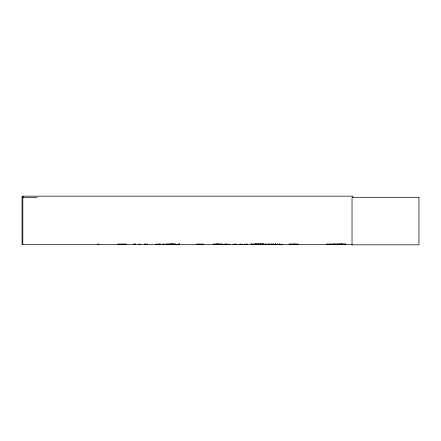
<?xml version="1.0" encoding="UTF-8"?>
<svg xmlns="http://www.w3.org/2000/svg" width="441" height="441" viewBox="0 0 441 441"><rect width="100%" height="100%" fill="white"/><g stroke="black" fill="none" stroke-linecap="round" stroke-linejoin="round"><path stroke-width="0.66" d="M291.032 244.419L291.032 244.044M326.357 244.121L326.362 244.424L326.368 244.121L345.623 244.121L345.562 244.435L345.623 244.121M330.276 244.264L330.16 244.419M337.558 244.419L337.574 244.044M326.357 244.264L345.623 244.248M342.448 244.375L342.31 244.044M269.622 244.375L269.649 244.044M263.034 244.386L263.045 243.945M202.193 244.435L202.193 244.044L202.165 244.336L196.333 244.419L196.322 244.044M155.656 244.435L159.173 244.386M235.847 244.386L235.896 244.077M246.932 244.386L246.977 244.077M138.496 244.435L140.304 244.386M328.363 244.419L328.192 244.264M330.844 244.264L330.987 244.43M341.703 244.419L341.51 244.121L340.788 244.408L340.998 244.121L341.681 244.43L341.72 243.945M343.671 244.264L343.787 244.419M342.271 244.386L342.288 244.077M271.733 244.386L271.711 243.945M275.801 244.386L275.779 243.945M275.923 244.386L275.945 244.077L275.967 244.435M263.161 244.386L263.189 244.077M174.382 244.386L174.421 244.077M328.517 244.435L328.71 244.264M343.104 244.264L342.988 244.419M167.679 244.386L167.723 244.077M171.34 244.386L171.384 244.077M224.16 244.386L224.204 244.077L224.249 244.435M227.672 244.386L227.71 244.077L227.754 244.435M155.921 244.386L155.965 244.077M253.09 244.386L253.134 244.077L253.184 244.435M255.94 244.386L255.984 244.077M232.947 244.386L235.896 244.336M244.105 244.386L246.977 244.336M134.351 244.386L134.053 244.419M23.428 196.664L22.05 196.664L22.05 244.435L352.127 244.435M22.05 197.551L37.176 197.551M117.637 244.127L126.468 244.127M166.406 244.127L175.237 244.127M213.207 244.127L222.032 244.127M254.694 244.127L263.52 244.127M289.186 244.127L298.017 244.127M117.62 244.253L126.484 244.253M166.389 244.242L175.253 244.253M213.19 244.242L222.055 244.253M254.672 244.253L263.536 244.242M289.169 244.242L298.033 244.253M117.631 244.408L126.479 244.408M166.4 244.408L177.806 244.386M213.196 244.408L229.171 244.336M251.089 244.077L282.543 244.419M289.175 244.408L298.127 244.419L298.127 244.044M326.357 244.408L345.623 244.397M147.68 244.386L145.905 244.386M147.426 244.386L147.377 244.077M253.718 244.386L253.674 244.077L253.63 244.435M242.853 244.386L239.954 244.386M242.605 244.386L242.561 244.077L242.517 244.435M262.615 244.386L262.571 244.077M259.766 244.386L259.721 244.077L259.677 244.435M165.882 244.386L162.398 244.386M196.581 244.386L196.57 244.044M225.191 244.375L225.153 244.044M219.59 244.386L219.563 244.077L219.53 244.435M266.667 244.375L266.64 244.044M260.477 244.386L260.455 244.077M279.351 244.386L279.318 243.945M279.219 244.375L279.186 244.044M275.145 244.375L275.167 243.945M273.034 244.386L273.056 243.945M268.96 244.386L268.988 243.945M172.514 244.336L172.514 244.077M337.85 244.386L337.85 244.044M330.767 244.386L330.761 244.044M352.817 197.551L352.817 196.168L22.827 196.168L22.827 244.435M345.171 244.044L345.171 244.435M344.901 244.044L344.901 244.435M342.47 244.044L342.47 244.435M341.494 243.945L341.494 244.435M341.411 243.945L341.411 244.435M341.18 243.945L341.18 244.435M339.526 243.945L339.493 244.435M339.267 243.945L339.294 244.435M338.682 244.044L338.682 244.435M335.805 244.044L335.822 244.435M334.399 243.945L334.399 244.435M334.184 243.945L334.151 244.435M333.942 243.945L333.942 244.435M330.491 244.044L330.474 244.435M294.461 243.945L294.45 244.435M282.257 244.044L282.257 244.435M279.147 243.945L279.147 244.435M277.35 244.044L277.35 244.435M277.135 244.044L277.135 244.435M275.559 243.945L275.559 244.435M275.338 243.945L275.338 244.435M275.118 244.044L275.118 244.435M273.277 243.945L273.277 244.435M272.869 244.044L272.869 244.435M272.229 244.044L272.229 244.435M271.899 244.044L271.899 244.435M271.491 243.945L271.491 244.435M269.208 243.945L269.208 244.435M268.801 244.044L268.801 244.435M263.26 243.945L263.211 244.435M262.527 244.044L262.527 244.435M260.642 244.044L260.62 244.435L260.592 243.945M260.427 243.945L260.427 244.435M260.328 243.945L260.328 244.435M258.266 243.945L258.266 244.435M258.139 243.945L258.139 244.435M257.136 244.044L257.136 244.435M257.004 244.044L257.004 244.435M256.034 244.044L256.034 244.435M255.378 243.945L255.378 244.435M255.278 243.945L255.278 244.435M251.651 243.945L251.651 244.435M251.557 243.945L251.557 244.435M251.045 244.044L251.045 244.435M247.026 244.044L247.026 244.435M246.513 243.945L246.513 244.435M246.42 243.945L246.42 244.435M244.441 244.044L244.441 244.435M240.505 243.945L240.505 244.435M240.411 243.945L240.411 244.435M239.86 244.044L239.86 244.435M235.941 244.044L235.941 244.435M235.389 243.945L235.389 244.435M235.296 243.945L235.296 244.435M233.283 244.044L233.283 244.435M229.171 244.044L229.171 244.435M226.746 243.945L226.746 244.435M226.624 243.945L226.624 244.435M225.748 243.945L225.748 244.435M225.5 243.945L225.5 244.435M222.077 244.044L222.077 244.435M221.961 243.945L221.961 244.435M221.762 243.945L221.762 244.435M218.692 243.845L218.692 244.435M217.435 243.845L217.435 244.435M217.192 243.845L217.192 244.435M217.038 243.845L217.038 244.435M203.152 243.845L203.152 244.435M201.895 243.845L201.895 244.435M201.305 244.044L201.305 244.435M199.96 243.945L199.96 244.435M199.767 243.945L199.767 244.435M198.34 243.945L198.34 244.435M198.169 243.945L198.169 244.435M179.636 243.845L179.603 244.435M179.448 243.845L179.448 244.435M179.233 243.845L179.233 244.435M178.258 243.845L178.258 244.435M177.497 244.044L177.497 244.435M175.055 243.945L175.055 244.435M174.928 243.945L174.928 244.435M174.454 244.044L174.454 244.435M173.837 244.044L173.837 244.435M172.607 243.945L172.607 244.435M172.437 243.945L172.437 244.435M171.654 243.945L171.654 244.435M171.428 244.044L171.428 244.435M170.331 243.945L170.331 244.435M170.204 243.945L170.204 244.435M169.471 244.044L169.471 244.435M167.762 244.044L167.762 244.435M165.562 244.044L165.562 244.435M163.291 243.945L163.291 244.435M163.181 243.945L163.181 244.435M162.31 244.044L162.31 244.435M160.535 243.845L160.535 244.435M159.344 243.845L159.344 244.435M159.262 244.044L159.262 244.435M158.391 243.945L158.391 244.435M158.28 243.945L158.28 244.435M156.009 244.044L156.009 244.435M147.327 244.044L147.327 244.435M145.8 243.845L145.806 244.435L145.773 243.945M144.824 243.845L144.824 244.435M140.381 243.945L140.403 244.435M138.882 244.044L138.882 244.435M135.365 243.845L135.365 244.435M135.26 243.945L135.255 244.435M134.494 244.044L134.494 244.435M134.444 244.044L134.444 244.435M133.987 243.845L133.987 244.435M98.922 243.845L98.922 244.435M97.544 243.845L97.544 244.435M345.573 244.121L345.562 244.419L345.568 244.121M265.559 244.336L265.581 244.044L265.559 244.336M418.95 197.551L352.039 197.551L352.039 244.832L418.95 244.832L418.95 197.551M338.269 244.386L338.253 244.077L338.236 244.435M294.709 244.435L294.709 243.945L294.698 244.435"/></g></svg>
